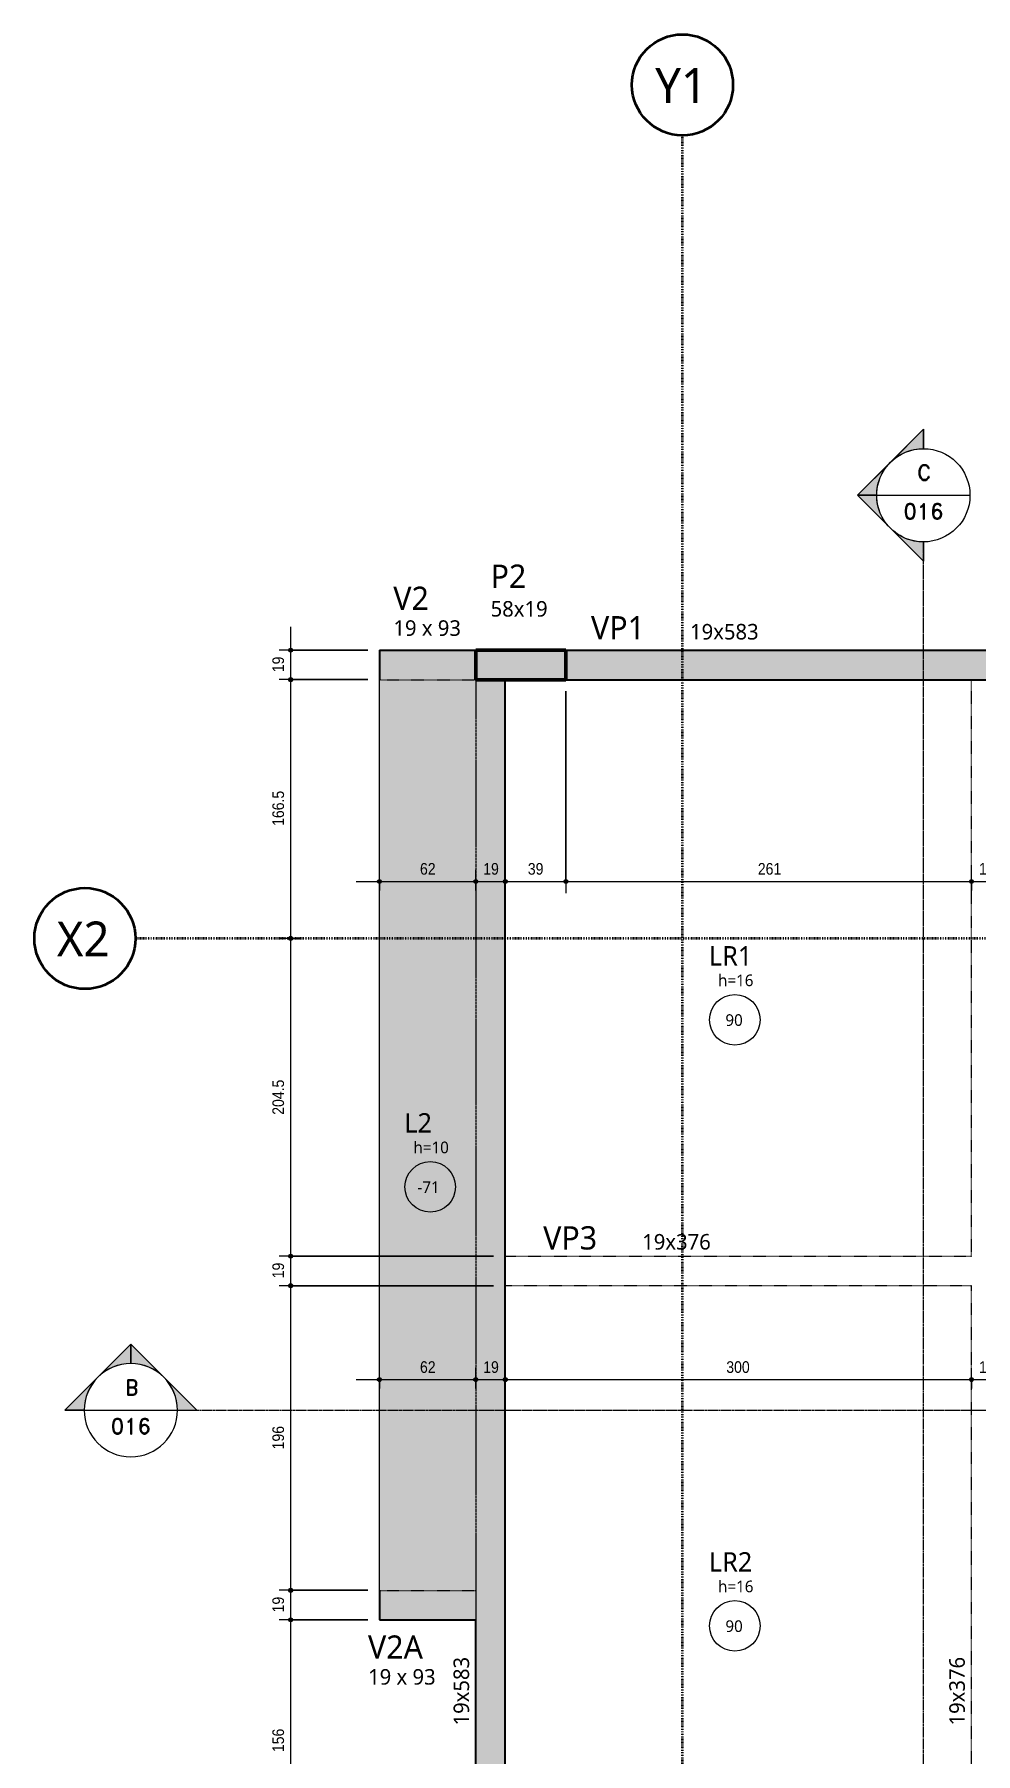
# Model space of a CAD drawing. Header units: centimetres. Extents: x -1139 to 26418, y -889 to 84390.
# Drawn here: x 1647 to 2252, y -301 to 806 of the extents above; entities that cross this region are included whole.
import ezdxf

# ---------------------------------------------------------------- set-up
doc = ezdxf.new("R2010")
doc.units = ezdxf.units.CM
for name, pattern in [('Aligning Line', [0.635, 0.3175, -0.3175]), ('Centro de 6 mm', [1.32, 0.6, -0.24, 0.24, -0.24]), ('Dash dot', [1.5875, 0.635, -0.47625, 0, -0.47625]), ('Hidden', [0.714375, 0.47625, -0.238125])]:
    doc.linetypes.add(name, pattern=pattern)
for name, color, linetype, lineweight in [('A-ANNO-DIMS', 7, 'Continuous', 9), ('A-ANNO-DIMS-50', 7, 'Continuous', 9), ('A-FLOR', 7, 'Continuous', 9), ('A-FLOR-IDEN', 7, 'Continuous', 9), ('G-ANNO-SYMB', 7, 'Continuous', 9), ('S-BEAM', 7, 'Continuous', 9), ('S-BEAM-IDEN', 7, 'Continuous', 9), ('S-COLS', 7, 'Continuous', 9), ('S-COLS-IDEN', 7, 'Continuous', 9), ('S-GRID', 7, 'Continuous', 9), ('S-GRID-IDEN', 7, 'Continuous', 9)]:
    doc.layers.add(name, color=color, linetype=linetype, lineweight=lineweight)
doc.layers.add('A-DETL', color=7, linetype='Continuous', lineweight=18, true_color=0x00a600)
doc.styles.add('Fira Sans_1', font='', dxfattribs={"width": 0.9, "height": 7.5})
doc.styles.add('Gadugi', font='gadugi.ttf', dxfattribs={"height": 15})
doc.styles.add('Gadugi_1', font='gadugi.ttf', dxfattribs={"height": 10})
doc.styles.add('Gadugi_3', font='gadugi.ttf', dxfattribs={"height": 7.5})
doc.styles.add('Gadugi_4', font='gadugi.ttf', dxfattribs={"height": 12.5})
doc.styles.add('Gadugi_5', font='gadugi.ttf', dxfattribs={"height": 22.5})
doc.styles.add('RomanD', font='romand__.ttf', dxfattribs={"height": 10})
doc.styles.get('Fira Sans_1').set_extended_font_data('Fira Sans')
doc.dimstyles.new('PED_R80_1_5mm_ACIMA_As_ESQ__R00', dxfattribs={"dimscale": 30.48, "dimtxt": 10.229846, "dimasz": 0.328084, "dimexe": 0.246063, "dimexo": 0.246063, "dimgap": 0.049213, "dimtad": 1, "dimdec": 1, "dimrnd": 0.5, "dimdsep": 46, "dimtxsty": 'Fira Sans_1', "dimblk1": 'DOTSMALL', "dimblk2": 'DOTSMALL', "dimsah": 1, "dimcen": 0.09, "dimdle": 0.492126, "dimazin": 0, "dimtfac": 1, "dimtdec": 4, "dimtix": 1, "dimtmove": 0, "dimatfit": 3, "dimfxl": 1, "dimtvp": 1, "dimtolj": 1, "dimtzin": 0, "dimarcsym": 2})

# ---------------------------------------------------------------- blocks, each defined once
blk = doc.blocks.new('PED_TAG_LAJE_R01 - TÍTULO_ESPESSURA_REBAIXO-2413107-PL400 - FORMA DO BARRILETE')
at = {"layer": 'A-FLOR-IDEN'}
blk.add_circle((-0.046, -0.667), 0.325, dxfattribs=at)
blk = doc.blocks.new('Corte - M_Cabeça do corte - Preenchida-2060824-PL400 - FORMA DO BARRILETE')
at = {"layer": 'G-ANNO-SYMB'}
h = blk.add_hatch(color=256, dxfattribs=at)
edge = h.paths.add_edge_path(flags=0)
edge.add_line((-0.6, 0.849), (-0.6, 0.6))
edge.add_arc((-0.6, 0), 0.6, 90, 135)
edge.add_line((-1.024, 0.424), (-0.6, 0.849))
h = blk.add_hatch(color=256, dxfattribs=at)
edge = h.paths.add_edge_path(flags=0)
edge.add_line((-0.6, 0.849), (-0.176, 0.424))
edge.add_arc((-0.6, 0), 0.6, 45, 90)
edge.add_line((-0.6, 0.6), (-0.6, 0.849))
h = blk.add_hatch(color=256, dxfattribs=at)
edge = h.paths.add_edge_path(flags=0)
edge.add_line((-1.449, 0), (-1.024, 0.424))
edge.add_arc((-0.6, 0), 0.6, 135, 180)
edge.add_line((-1.2, 0), (-1.449, 0))
h = blk.add_hatch(color=256, dxfattribs=at)
edge = h.paths.add_edge_path(flags=0)
edge.add_line((0.249, 0), (0, 0))
edge.add_arc((-0.6, 0), 0.6, 360, 405)
edge.add_line((-0.176, 0.424), (0.249, 0))
for p, q in [((-0.6, 0.849), (-1.449, 0)), ((-0.6, 0.849), (-1.024, 0.424)), ((-0.6, 0.849), (0.249, 0)), ((-0.6, 0.6), (-0.6, 0.849)), ((-0.6, 0.849), (-0.6, 0.6)), ((-0.176, 0.424), (-0.6, 0.849)), ((-1.024, 0.424), (-1.449, 0)), ((0.249, 0), (-0.176, 0.424)), ((-1.449, 0), (-1.2, 0)), ((0, 0), (0.249, 0)), ((-1.2, 0), (-1.449, 0)), ((0, 0), (0.249, 0))]:
    blk.add_line(p, q, dxfattribs=at)
for start, end in [(360, 180), (90, 135), (45, 90), (135, 180), (360, 45), (180, 360)]:
    blk.add_arc((-0.6, 0), 0.6, start, end, dxfattribs=at)
blk = doc.blocks.new('Eixo - Y1-2173029-PL400 - FORMA DO BARRILETE')
at = {"layer": 'S-GRID-IDEN', "color": 6, "lineweight": 35, "true_color": 0xff00ff}
blk.add_circle((0, 0), 0.65, dxfattribs=at)
blk = doc.blocks.new('Eixo - X2-2173052-PL400 - FORMA DO BARRILETE')
at = {"layer": 'S-GRID-IDEN', "color": 114, "lineweight": 35, "true_color": 0x00b050}
blk.add_circle((0, 0), 0.65, dxfattribs=at)
blk = doc.blocks.new('DIMBLOCK8-PL400 - FORMA DO BARRILETE')
at = {"layer": 'A-ANNO-DIMS-50', "true_color": 0x000032}
h = blk.add_hatch(color=178, dxfattribs=at)
edge = h.paths.add_edge_path(flags=0)
edge.add_arc((1868.6, -60.1), 1.25, 0, 360)
h = blk.add_hatch(color=178, dxfattribs=at)
edge = h.paths.add_edge_path(flags=0)
edge.add_arc((1930.6, -60.1), 1.25, 0, 360)
at = {"layer": 'A-ANNO-DIMS-50', "color": 178, "true_color": 0x000032}
for p, q in [((1868.6, -65.9), (1868.6, -52.6)), ((1930.6, -65.9), (1930.6, -52.6)), ((1853.6, -60.1), (1930.6, -60.1)), ((1868.6, -60.1), (1868.6, -65.9)), ((1930.6, -60.1), (1930.6, -65.9))]:
    blk.add_line(p, q, dxfattribs=at)
for centre in [(1868.6, -60.1), (1930.6, -60.1)]:
    blk.add_circle(centre, 1.25, dxfattribs=at)
at = {"layer": 'A-ANNO-DIMS-50', "color": 0, "insert": (1894.7, -48.3), "char_height": 7.5, "width": 11.804, "attachment_point": 1, "line_spacing_factor": 1.049215, "style": 'Fira Sans_1'}
blk.add_mtext('62', dxfattribs=at)
blk = doc.blocks.new('_DotSmall')
at = {"color": 0, "linetype": 'ByBlock', "const_width": 0.5}
blk.add_lwpolyline([(-0.0625, 0, 1), (0.0625, 0, 1)], format="xyb", close=True, dxfattribs=at)
blk = doc.blocks.new('DIMBLOCK9-PL400 - FORMA DO BARRILETE')
at = {"layer": 'A-ANNO-DIMS-50', "true_color": 0x000032}
h = blk.add_hatch(color=178, dxfattribs=at)
edge = h.paths.add_edge_path(flags=0)
edge.add_arc((1930.6, -60.1), 1.25, 0, 360)
h = blk.add_hatch(color=178, dxfattribs=at)
edge = h.paths.add_edge_path(flags=0)
edge.add_arc((1949.6, -60.1), 1.25, 0, 360)
at = {"layer": 'A-ANNO-DIMS-50', "color": 178, "true_color": 0x000032}
for p, q in [((1930.6, -65.9), (1930.6, -52.6)), ((1949.6, -65.9), (1949.6, -52.6)), ((1930.6, -60.1), (1949.6, -60.1)), ((1930.6, -60.1), (1930.6, -65.9)), ((1949.6, -60.1), (1949.6, -65.9))]:
    blk.add_line(p, q, dxfattribs=at)
for centre in [(1930.6, -60.1), (1949.6, -60.1)]:
    blk.add_circle(centre, 1.25, dxfattribs=at)
at = {"layer": 'A-ANNO-DIMS-50', "color": 0, "insert": (1935.4, -48.3), "char_height": 7.5, "width": 11.174, "attachment_point": 1, "line_spacing_factor": 1.049215, "style": 'Fira Sans_1'}
blk.add_mtext('19', dxfattribs=at)
blk = doc.blocks.new('DIMBLOCK10-PL400 - FORMA DO BARRILETE')
at = {"layer": 'A-ANNO-DIMS-50', "true_color": 0x000032}
h = blk.add_hatch(color=178, dxfattribs=at)
edge = h.paths.add_edge_path(flags=0)
edge.add_arc((1949.6, -60.1), 1.25, 0, 360)
h = blk.add_hatch(color=178, dxfattribs=at)
edge = h.paths.add_edge_path(flags=0)
edge.add_arc((2249.6, -60.1), 1.25, 0, 360)
at = {"layer": 'A-ANNO-DIMS-50', "color": 178, "true_color": 0x000032}
for p, q in [((1949.6, -65.9), (1949.6, -52.6)), ((2249.6, -65.9), (2249.6, -52.6)), ((1949.6, -60.1), (2249.6, -60.1)), ((1949.6, -60.1), (1949.6, -65.9)), ((2249.6, -60.1), (2249.6, -65.9))]:
    blk.add_line(p, q, dxfattribs=at)
for centre in [(1949.6, -60.1), (2249.6, -60.1)]:
    blk.add_circle(centre, 1.25, dxfattribs=at)
at = {"layer": 'A-ANNO-DIMS-50', "color": 0, "insert": (2091.8, -48.3), "char_height": 7.5, "width": 18.728, "attachment_point": 1, "line_spacing_factor": 1.049215, "style": 'Fira Sans_1'}
blk.add_mtext('300', dxfattribs=at)
blk = doc.blocks.new('DIMBLOCK11-PL400 - FORMA DO BARRILETE')
at = {"layer": 'A-ANNO-DIMS-50', "true_color": 0x000032}
h = blk.add_hatch(color=178, dxfattribs=at)
edge = h.paths.add_edge_path(flags=0)
edge.add_arc((2249.6, -60.1), 1.25, 0, 360)
h = blk.add_hatch(color=178, dxfattribs=at)
edge = h.paths.add_edge_path(flags=0)
edge.add_arc((2268.6, -60.1), 1.25, 0, 360)
at = {"layer": 'A-ANNO-DIMS-50', "color": 178, "true_color": 0x000032}
for p, q in [((2249.6, -65.9), (2249.6, -52.6)), ((2268.6, -65.9), (2268.6, -52.6)), ((2249.6, -60.1), (2268.6, -60.1)), ((2249.6, -60.1), (2249.6, -65.9)), ((2268.6, -60.1), (2268.6, -65.9))]:
    blk.add_line(p, q, dxfattribs=at)
for centre in [(2249.6, -60.1), (2268.6, -60.1)]:
    blk.add_circle(centre, 1.25, dxfattribs=at)
at = {"layer": 'A-ANNO-DIMS-50', "color": 0, "insert": (2254.4, -48.3), "char_height": 7.5, "width": 11.174, "attachment_point": 1, "line_spacing_factor": 1.049215, "style": 'Fira Sans_1'}
blk.add_mtext('19', dxfattribs=at)
blk = doc.blocks.new('DIMBLOCK32-PL400 - FORMA DO BARRILETE')
at = {"layer": 'A-ANNO-DIMS-50', "true_color": 0x000032}
h = blk.add_hatch(color=178, dxfattribs=at)
edge = h.paths.add_edge_path(flags=0)
edge.add_arc((1868.6, 260.4), 1.25, 0, 360)
h = blk.add_hatch(color=178, dxfattribs=at)
edge = h.paths.add_edge_path(flags=0)
edge.add_arc((1930.6, 260.4), 1.25, 0, 360)
at = {"layer": 'A-ANNO-DIMS-50', "color": 178, "true_color": 0x000032}
for p, q in [((1868.6, 254.7), (1868.6, 267.9)), ((1930.6, 254.7), (1930.6, 267.9)), ((1853.6, 260.4), (1930.6, 260.4)), ((1868.6, 260.4), (1868.6, 254.7)), ((1930.6, 260.4), (1930.6, 254.7))]:
    blk.add_line(p, q, dxfattribs=at)
for centre in [(1868.6, 260.4), (1930.6, 260.4)]:
    blk.add_circle(centre, 1.25, dxfattribs=at)
at = {"layer": 'A-ANNO-DIMS-50', "color": 0, "insert": (1894.7, 272.3), "char_height": 7.5, "width": 11.804, "attachment_point": 1, "line_spacing_factor": 1.049215, "style": 'Fira Sans_1'}
blk.add_mtext('62', dxfattribs=at)
blk = doc.blocks.new('DIMBLOCK33-PL400 - FORMA DO BARRILETE')
at = {"layer": 'A-ANNO-DIMS-50', "true_color": 0x000032}
h = blk.add_hatch(color=178, dxfattribs=at)
edge = h.paths.add_edge_path(flags=0)
edge.add_arc((1930.6, 260.4), 1.25, 0, 360)
h = blk.add_hatch(color=178, dxfattribs=at)
edge = h.paths.add_edge_path(flags=0)
edge.add_arc((1949.6, 260.4), 1.25, 0, 360)
at = {"layer": 'A-ANNO-DIMS-50', "color": 178, "true_color": 0x000032}
for p, q in [((1930.6, 254.7), (1930.6, 267.9)), ((1949.6, 254.7), (1949.6, 267.9)), ((1930.6, 260.4), (1949.6, 260.4)), ((1930.6, 260.4), (1930.6, 254.7)), ((1949.6, 260.4), (1949.6, 254.7))]:
    blk.add_line(p, q, dxfattribs=at)
for centre in [(1930.6, 260.4), (1949.6, 260.4)]:
    blk.add_circle(centre, 1.25, dxfattribs=at)
at = {"layer": 'A-ANNO-DIMS-50', "color": 0, "insert": (1935.4, 272.3), "char_height": 7.5, "width": 11.174, "attachment_point": 1, "line_spacing_factor": 1.049215, "style": 'Fira Sans_1'}
blk.add_mtext('19', dxfattribs=at)
blk = doc.blocks.new('DIMBLOCK34-PL400 - FORMA DO BARRILETE')
at = {"layer": 'A-ANNO-DIMS-50', "true_color": 0x000032}
h = blk.add_hatch(color=178, dxfattribs=at)
edge = h.paths.add_edge_path(flags=0)
edge.add_arc((1949.6, 260.4), 1.25, 0, 360)
h = blk.add_hatch(color=178, dxfattribs=at)
edge = h.paths.add_edge_path(flags=0)
edge.add_arc((1988.6, 260.4), 1.25, 0, 360)
at = {"layer": 'A-ANNO-DIMS-50', "color": 178, "true_color": 0x000032}
for p, q in [((1988.6, 382.8), (1988.6, 252.9)), ((1988.6, 260.4), (1988.6, 382.8)), ((1949.6, 254.7), (1949.6, 267.9)), ((1949.6, 260.4), (1988.6, 260.4)), ((1949.6, 260.4), (1949.6, 254.7))]:
    blk.add_line(p, q, dxfattribs=at)
for centre in [(1949.6, 260.4), (1988.6, 260.4)]:
    blk.add_circle(centre, 1.25, dxfattribs=at)
at = {"layer": 'A-ANNO-DIMS-50', "color": 0, "insert": (1964.1, 272.3), "char_height": 7.5, "width": 11.961, "attachment_point": 1, "line_spacing_factor": 1.049215, "style": 'Fira Sans_1'}
blk.add_mtext('39', dxfattribs=at)
blk = doc.blocks.new('DIMBLOCK35-PL400 - FORMA DO BARRILETE')
at = {"layer": 'A-ANNO-DIMS-50', "true_color": 0x000032}
h = blk.add_hatch(color=178, dxfattribs=at)
edge = h.paths.add_edge_path(flags=0)
edge.add_arc((1988.6, 260.4), 1.25, 0, 360)
h = blk.add_hatch(color=178, dxfattribs=at)
edge = h.paths.add_edge_path(flags=0)
edge.add_arc((2249.6, 260.4), 1.25, 0, 360)
at = {"layer": 'A-ANNO-DIMS-50', "color": 178, "true_color": 0x000032}
for p, q in [((1988.6, 382.8), (1988.6, 252.9)), ((1988.6, 260.4), (1988.6, 382.8)), ((2249.6, 254.7), (2249.6, 267.9)), ((1988.6, 260.4), (2249.6, 260.4)), ((2249.6, 260.4), (2249.6, 254.7))]:
    blk.add_line(p, q, dxfattribs=at)
for centre in [(1988.6, 260.4), (2249.6, 260.4)]:
    blk.add_circle(centre, 1.25, dxfattribs=at)
at = {"layer": 'A-ANNO-DIMS-50', "color": 0, "insert": (2112.1, 272.3), "char_height": 7.5, "width": 16.84, "attachment_point": 1, "line_spacing_factor": 1.049215, "style": 'Fira Sans_1'}
blk.add_mtext('261', dxfattribs=at)
blk = doc.blocks.new('DIMBLOCK36-PL400 - FORMA DO BARRILETE')
at = {"layer": 'A-ANNO-DIMS-50', "true_color": 0x000032}
h = blk.add_hatch(color=178, dxfattribs=at)
edge = h.paths.add_edge_path(flags=0)
edge.add_arc((2249.6, 260.4), 1.25, 0, 360)
h = blk.add_hatch(color=178, dxfattribs=at)
edge = h.paths.add_edge_path(flags=0)
edge.add_arc((2268.6, 260.4), 1.25, 0, 360)
at = {"layer": 'A-ANNO-DIMS-50', "color": 178, "true_color": 0x000032}
for p, q in [((2249.6, 254.7), (2249.6, 267.9)), ((2268.6, 254.7), (2268.6, 267.9)), ((2249.6, 260.4), (2268.6, 260.4)), ((2249.6, 260.4), (2249.6, 254.7)), ((2268.6, 260.4), (2268.6, 254.7))]:
    blk.add_line(p, q, dxfattribs=at)
for centre in [(2249.6, 260.4), (2268.6, 260.4)]:
    blk.add_circle(centre, 1.25, dxfattribs=at)
at = {"layer": 'A-ANNO-DIMS-50', "color": 0, "insert": (2254.4, 272.3), "char_height": 7.5, "width": 11.174, "attachment_point": 1, "line_spacing_factor": 1.049215, "style": 'Fira Sans_1'}
blk.add_mtext('19', dxfattribs=at)
blk = doc.blocks.new('DIMBLOCK69-PL400 - FORMA DO BARRILETE')
at = {"layer": 'A-ANNO-DIMS-50', "true_color": 0x000032}
h = blk.add_hatch(color=178, dxfattribs=at)
edge = h.paths.add_edge_path(flags=0)
edge.add_arc((1811.5, -214.7), 1.25, 0, 360)
h = blk.add_hatch(color=178, dxfattribs=at)
edge = h.paths.add_edge_path(flags=0)
edge.add_arc((1811.5, -370.7), 1.25, 0, 360)
at = {"layer": 'A-ANNO-DIMS-50', "color": 178, "true_color": 0x000032}
for p, q in [((1861.1, -214.7), (1804, -214.7)), ((1811.5, -370.7), (1811.5, -214.7)), ((1811.5, -214.7), (1861.1, -214.7)), ((1923.1, -370.7), (1804, -370.7)), ((1811.5, -370.7), (1923.1, -370.7))]:
    blk.add_line(p, q, dxfattribs=at)
for centre in [(1811.5, -214.7), (1811.5, -370.7)]:
    blk.add_circle(centre, 1.25, dxfattribs=at)
at = {"layer": 'A-ANNO-DIMS-50', "color": 0, "insert": (1799.7, -299.8), "char_height": 7.5, "width": 16.997, "attachment_point": 1, "rotation": 90, "line_spacing_factor": 1.049215, "style": 'Fira Sans_1'}
blk.add_mtext('156', dxfattribs=at)
blk = doc.blocks.new('DIMBLOCK70-PL400 - FORMA DO BARRILETE')
at = {"layer": 'A-ANNO-DIMS-50', "true_color": 0x000032}
h = blk.add_hatch(color=178, dxfattribs=at)
edge = h.paths.add_edge_path(flags=0)
edge.add_arc((1811.5, -195.7), 1.25, 0, 360)
h = blk.add_hatch(color=178, dxfattribs=at)
edge = h.paths.add_edge_path(flags=0)
edge.add_arc((1811.5, -214.7), 1.25, 0, 360)
at = {"layer": 'A-ANNO-DIMS-50', "color": 178, "true_color": 0x000032}
for p, q in [((1861.1, -195.7), (1804, -195.7)), ((1811.5, -214.7), (1811.5, -195.7)), ((1811.5, -195.7), (1861.1, -195.7)), ((1861.1, -214.7), (1804, -214.7)), ((1811.5, -214.7), (1861.1, -214.7))]:
    blk.add_line(p, q, dxfattribs=at)
for centre in [(1811.5, -195.7), (1811.5, -214.7)]:
    blk.add_circle(centre, 1.25, dxfattribs=at)
at = {"layer": 'A-ANNO-DIMS-50', "color": 0, "insert": (1799.7, -209.9), "char_height": 7.5, "width": 11.174, "attachment_point": 1, "rotation": 90, "line_spacing_factor": 1.049215, "style": 'Fira Sans_1'}
blk.add_mtext('19', dxfattribs=at)
blk = doc.blocks.new('DIMBLOCK71-PL400 - FORMA DO BARRILETE')
at = {"layer": 'A-ANNO-DIMS-50', "true_color": 0x000032}
h = blk.add_hatch(color=178, dxfattribs=at)
edge = h.paths.add_edge_path(flags=0)
edge.add_arc((1811.5, 0.3), 1.25, 0, 360)
h = blk.add_hatch(color=178, dxfattribs=at)
edge = h.paths.add_edge_path(flags=0)
edge.add_arc((1811.5, -195.7), 1.25, 0, 360)
at = {"layer": 'A-ANNO-DIMS-50', "color": 178, "true_color": 0x000032}
for p, q in [((1942.1, 0.3), (1804, 0.3)), ((1811.5, -195.7), (1811.5, 0.3)), ((1811.5, 0.3), (1942.1, 0.3)), ((1861.1, -195.7), (1804, -195.7)), ((1811.5, -195.7), (1861.1, -195.7))]:
    blk.add_line(p, q, dxfattribs=at)
for centre in [(1811.5, 0.3), (1811.5, -195.7)]:
    blk.add_circle(centre, 1.25, dxfattribs=at)
at = {"layer": 'A-ANNO-DIMS-50', "color": 0, "insert": (1799.7, -105), "char_height": 7.5, "width": 17.312, "attachment_point": 1, "rotation": 90, "line_spacing_factor": 1.049215, "style": 'Fira Sans_1'}
blk.add_mtext('196', dxfattribs=at)
blk = doc.blocks.new('DIMBLOCK72-PL400 - FORMA DO BARRILETE')
at = {"layer": 'A-ANNO-DIMS-50', "true_color": 0x000032}
h = blk.add_hatch(color=178, dxfattribs=at)
edge = h.paths.add_edge_path(flags=0)
edge.add_arc((1811.5, 19.3), 1.25, 0, 360)
h = blk.add_hatch(color=178, dxfattribs=at)
edge = h.paths.add_edge_path(flags=0)
edge.add_arc((1811.5, 0.3), 1.25, 0, 360)
at = {"layer": 'A-ANNO-DIMS-50', "color": 178, "true_color": 0x000032}
for p, q in [((1942.1, 19.3), (1804, 19.3)), ((1811.5, 0.3), (1811.5, 19.3)), ((1811.5, 19.3), (1942.1, 19.3)), ((1942.1, 0.3), (1804, 0.3)), ((1811.5, 0.3), (1942.1, 0.3))]:
    blk.add_line(p, q, dxfattribs=at)
for centre in [(1811.5, 19.3), (1811.5, 0.3)]:
    blk.add_circle(centre, 1.25, dxfattribs=at)
at = {"layer": 'A-ANNO-DIMS-50', "color": 0, "insert": (1799.7, 5.1), "char_height": 7.5, "width": 11.174, "attachment_point": 1, "rotation": 90, "line_spacing_factor": 1.049215, "style": 'Fira Sans_1'}
blk.add_mtext('19', dxfattribs=at)
blk = doc.blocks.new('DIMBLOCK73-PL400 - FORMA DO BARRILETE')
at = {"layer": 'A-ANNO-DIMS-50', "true_color": 0x000032}
h = blk.add_hatch(color=178, dxfattribs=at)
edge = h.paths.add_edge_path(flags=0)
edge.add_arc((1811.5, 223.8), 1.25, 0, 360)
h = blk.add_hatch(color=178, dxfattribs=at)
edge = h.paths.add_edge_path(flags=0)
edge.add_arc((1811.5, 19.3), 1.25, 0, 360)
at = {"layer": 'A-ANNO-DIMS-50', "color": 178, "true_color": 0x000032}
for p, q in [((1817.3, 223.8), (1804, 223.8)), ((1811.5, 19.3), (1811.5, 223.8)), ((1811.5, 223.8), (1817.3, 223.8)), ((1942.1, 19.3), (1804, 19.3)), ((1811.5, 19.3), (1942.1, 19.3))]:
    blk.add_line(p, q, dxfattribs=at)
for centre in [(1811.5, 223.8), (1811.5, 19.3)]:
    blk.add_circle(centre, 1.25, dxfattribs=at)
at = {"layer": 'A-ANNO-DIMS-50', "color": 0, "insert": (1799.7, 110.3), "char_height": 7.5, "width": 26.912, "attachment_point": 1, "rotation": 90, "line_spacing_factor": 1.049215, "style": 'Fira Sans_1'}
blk.add_mtext('204.5', dxfattribs=at)
blk = doc.blocks.new('DIMBLOCK74-PL400 - FORMA DO BARRILETE')
at = {"layer": 'A-ANNO-DIMS-50', "true_color": 0x000032}
h = blk.add_hatch(color=178, dxfattribs=at)
edge = h.paths.add_edge_path(flags=0)
edge.add_arc((1811.5, 390.3), 1.25, 0, 360)
h = blk.add_hatch(color=178, dxfattribs=at)
edge = h.paths.add_edge_path(flags=0)
edge.add_arc((1811.5, 223.8), 1.25, 0, 360)
at = {"layer": 'A-ANNO-DIMS-50', "color": 178, "true_color": 0x000032}
for p, q in [((1861.1, 390.3), (1804, 390.3)), ((1811.5, 223.8), (1811.5, 390.3)), ((1811.5, 390.3), (1861.1, 390.3)), ((1817.3, 223.8), (1804, 223.8)), ((1811.5, 223.8), (1817.3, 223.8))]:
    blk.add_line(p, q, dxfattribs=at)
for centre in [(1811.5, 390.3), (1811.5, 223.8)]:
    blk.add_circle(centre, 1.25, dxfattribs=at)
at = {"layer": 'A-ANNO-DIMS-50', "color": 0, "insert": (1799.7, 296.2), "char_height": 7.5, "width": 25.968, "attachment_point": 1, "rotation": 90, "line_spacing_factor": 1.049215, "style": 'Fira Sans_1'}
blk.add_mtext('166.5', dxfattribs=at)
blk = doc.blocks.new('DIMBLOCK75-PL400 - FORMA DO BARRILETE')
at = {"layer": 'A-ANNO-DIMS-50', "true_color": 0x000032}
h = blk.add_hatch(color=178, dxfattribs=at)
edge = h.paths.add_edge_path(flags=0)
edge.add_arc((1811.5, 409.3), 1.25, 0, 360)
h = blk.add_hatch(color=178, dxfattribs=at)
edge = h.paths.add_edge_path(flags=0)
edge.add_arc((1811.5, 390.3), 1.25, 0, 360)
at = {"layer": 'A-ANNO-DIMS-50', "color": 178, "true_color": 0x000032}
for p, q in [((1811.5, 390.3), (1811.5, 424.3)), ((1861.1, 409.3), (1804, 409.3)), ((1811.5, 409.3), (1861.1, 409.3)), ((1861.1, 390.3), (1804, 390.3)), ((1811.5, 390.3), (1861.1, 390.3))]:
    blk.add_line(p, q, dxfattribs=at)
for centre in [(1811.5, 409.3), (1811.5, 390.3)]:
    blk.add_circle(centre, 1.25, dxfattribs=at)
at = {"layer": 'A-ANNO-DIMS-50', "color": 0, "insert": (1799.7, 395.1), "char_height": 7.5, "width": 11.174, "attachment_point": 1, "rotation": 90, "line_spacing_factor": 1.049215, "style": 'Fira Sans_1'}
blk.add_mtext('19', dxfattribs=at)

msp = doc.modelspace()

# ---------------------------------------------------------------- hatches: boundary and pattern name
at = {"layer": 'A-FLOR', "lineweight": 18, "true_color": 0xffccff}
msp.add_hatch(color=7, dxfattribs=at).paths.add_polyline_path([(1930.6, -195.75), (1930.6, 390.25), (1868.6, 390.25), (1868.6, -195.75), (1895.38, -195.75)], flags=0)
at = {"layer": 'S-BEAM', "true_color": 0xe6b8b7}
for points in [[(1930.6, 390.25), (1930.6, 409.25), (1868.6, 409.25), (1868.6, 390.25)], [(1930.6, -214.75), (1930.6, -195.75), (1868.6, -195.75), (1868.6, -214.75), (1895.38, -214.75)]]:
    msp.add_hatch(color=9, dxfattribs=at).paths.add_polyline_path(points, flags=0)
at = {"layer": 'S-BEAM', "true_color": 0xffffcc}
for points in [[(1988.6, 390.25), (2268.6, 390.25), (2268.6, 409.25), (1988.6, 409.25)], [(1930.6, -370.75), (1949.6, -370.75), (1949.6, 390.25), (1930.6, 390.25), (1930.6, -214.75)]]:
    msp.add_hatch(color=7, dxfattribs=at).paths.add_polyline_path(points, flags=0)
at = {"layer": 'S-COLS', "true_color": 0x808080}
msp.add_hatch(color=8, dxfattribs=at).paths.add_polyline_path([(1988.6, 390.25), (1988.6, 409.25), (1930.6, 409.25), (1930.6, 390.25)], flags=0)

# ---------------------------------------------------------------- linework, layer by layer
at = {"layer": 'A-DETL', "color": 7, "linetype": 'Aligning Line'}
for p, q in [((1868.6, 390.25), (1930.6, 390.25)), ((1868.6, -195.75), (1930.6, -195.75))]:
    msp.add_line(p, q, dxfattribs=at)
at = {"layer": 'A-DETL', "color": 7, "linetype": 'Hidden'}
msp.add_line((1930.6, 390.25), (1930.6, -214.75), dxfattribs=at)
at = {"layer": 'A-DETL', "color": 253, "linetype": 'Aligning Line', "true_color": 0xaaaaaa}
for p, q in [((2249.6, 19.25), (2249.6, 390.25)), ((1949.6, 19.25), (2249.6, 19.25)), ((2249.6, 0.25), (1949.6, 0.25)), ((2249.6, -370.75), (2249.6, 0.25))]:
    msp.add_line(p, q, dxfattribs=at)
at = {"layer": 'A-FLOR', "lineweight": 18}
msp.add_line((1868.6, -195.75), (1868.6, 390.25), dxfattribs=at)
at = {"layer": 'G-ANNO-SYMB'}
for p, q in [((2188.6, 508.94), (2248.6, 508.94)), ((1678.64, -79.8), (1738.64, -79.8))]:
    msp.add_line(p, q, dxfattribs=at)
at = {"layer": 'G-ANNO-SYMB', "linetype": 'Centro de 6 mm'}
for p, q in [((2218.6, -795.38), (2218.6, 478.94)), ((1738.64, -79.8), (4356.62, -79.8))]:
    msp.add_line(p, q, dxfattribs=at)
at = {"layer": 'S-BEAM', "lineweight": 25}
for p, q in [((1868.6, 409.25), (1868.6, 390.25)), ((1868.6, 409.25), (1930.6, 409.25)), ((1988.6, 409.25), (2268.6, 409.25)), ((1949.6, -370.75), (1949.6, 390.25)), ((1988.6, 390.25), (2268.6, 390.25)), ((1868.6, -195.75), (1868.6, -214.75)), ((1868.6, -214.75), (1930.6, -214.75)), ((1930.6, -370.75), (1930.6, -214.75))]:
    msp.add_line(p, q, dxfattribs=at)
at = {"layer": 'S-COLS', "lineweight": 50}
for p, q in [((1930.6, 390.25), (1930.6, 409.25)), ((1930.6, 409.25), (1988.6, 409.25)), ((1988.6, 409.25), (1988.6, 390.25)), ((1988.6, 390.25), (1930.6, 390.25))]:
    msp.add_line(p, q, dxfattribs=at)
at = {"layer": 'S-GRID', "color": 6, "linetype": 'Dash dot', "lineweight": 35, "true_color": 0xff00ff}
msp.add_line((2063.6, -823.71), (2063.6, 740.53), dxfattribs=at)
at = {"layer": 'S-GRID', "color": 114, "linetype": 'Dash dot', "lineweight": 35, "true_color": 0x00b050}
msp.add_line((4418.66, 223.75), (1711.57, 223.75), dxfattribs=at)

# ---------------------------------------------------------------- block references
at = {"layer": 'A-FLOR-IDEN', "xscale": 49.99999999999998, "yscale": 49.99999999999998, "zscale": 49.99999999999998}
for p in [(2099.6, 204.75), (1903.6, 97.25), (2099.6, -185.25)]:
    msp.add_blockref('PED_TAG_LAJE_R01 - TÍTULO_ESPESSURA_REBAIXO-2413107-PL400 - FORMA DO BARRILETE', p, dxfattribs=at)
at = {"layer": 'G-ANNO-SYMB', "extrusion": (0, 0, -1), "xscale": 49.99999999999998, "yscale": 49.99999999999998, "zscale": 49.99999999999998, "rotation": 270.0000000000002}
msp.add_blockref('Corte - M_Cabeça do corte - Preenchida-2060824-PL400 - FORMA DO BARRILETE', (-2218.6, 478.94), dxfattribs=at)
at = {"layer": 'G-ANNO-SYMB', "xscale": 49.99999999999998, "yscale": 49.99999999999998, "zscale": 49.99999999999998}
msp.add_blockref('Corte - M_Cabeça do corte - Preenchida-2060824-PL400 - FORMA DO BARRILETE', (1738.64, -79.8), dxfattribs=at)
at = {"layer": 'S-GRID-IDEN', "color": 6, "true_color": 0xff00ff, "xscale": 49.99999999999998, "yscale": 49.99999999999998, "zscale": 49.99999999999998}
msp.add_blockref('Eixo - Y1-2173029-PL400 - FORMA DO BARRILETE', (2063.6, 773.03), dxfattribs=at)
at = {"layer": 'S-GRID-IDEN', "color": 114, "true_color": 0x00b050, "xscale": 49.99999999999998, "yscale": 49.99999999999998, "zscale": 49.99999999999998, "rotation": 90}
msp.add_blockref('Eixo - X2-2173052-PL400 - FORMA DO BARRILETE', (1679.07, 223.75), dxfattribs=at)

# ---------------------------------------------------------------- texts
at = {"layer": 'A-FLOR-IDEN', "attachment_point": 1}
for s, insert, char_height, width, style in [('LR1', (2080.57, 218.84), 12.5, 34.4726, 'Gadugi_4'), ('h=16', (2086.47, 200.55), 7.5, 29.6624, 'Gadugi_3'), ('90', (2091.21, 174.99), 7.5, 13.6287, 'Gadugi_3'), ('L2', (1884.57, 111.34), 12.5, 21.6456, 'Gadugi_4'), ('h=10', (1890.47, 93.05), 7.5, 29.6624, 'Gadugi_3'), ('-71', (1893.06, 67.49), 7.5, 18.8397, 'Gadugi_3'), ('LR2', (2080.57, -171.16), 12.5, 34.4726, 'Gadugi_4'), ('h=16', (2086.47, -189.45), 7.5, 29.6624, 'Gadugi_3'), ('90', (2091.21, -215.01), 7.5, 13.6287, 'Gadugi_3')]:
    msp.add_mtext(s, dxfattribs=dict(at, insert=insert, char_height=char_height, width=width, style=style))
at = {"layer": 'G-ANNO-SYMB', "char_height": 10, "attachment_point": 1, "style": 'RomanD'}
for s, insert, width in [('C', (2214.71, 528.56), 12.0253), ('016', (2205.79, 503.62), 33.6709), ('B', (1705.08, -60.18), 11.2236), ('016', (1695.83, -85.13), 33.6709)]:
    msp.add_mtext(s, dxfattribs=dict(at, insert=insert, width=width))
at = {"layer": 'S-BEAM-IDEN', "attachment_point": 1}
for s, insert, char_height, width, style in [('V2', (1877.53, 450.14), 15, 30.0633, 'Gadugi'), ('19 x 93', (1877.58, 428.51), 10, 54.5147, 'Gadugi_1'), ('VP1', (2004.76, 431.19), 15, 44.4937, 'Gadugi'), ('19x583', (2068.46, 426.16), 10, 54.1139, 'Gadugi_1'), ('VP3', (1973.96, 38.6), 15, 44.4937, 'Gadugi'), ('19x376', (2037.66, 33.57), 10, 54.1139, 'Gadugi_1'), ('V2A', (1861.25, -224.74), 15, 46.4979, 'Gadugi'), ('19 x 93', (1861.3, -246.38), 10, 54.5147, 'Gadugi_1')]:
    msp.add_mtext(s, dxfattribs=dict(at, insert=insert, char_height=char_height, width=width, style=style))
at = {"layer": 'S-BEAM-IDEN', "char_height": 10, "width": 54.1139, "attachment_point": 1, "rotation": 90, "style": 'Gadugi_1'}
for s, insert in [('19x583', (1916.28, -282.68)), ('19x376', (2235.28, -282.68))]:
    msp.add_mtext(s, dxfattribs=dict(at, insert=insert))
at = {"layer": 'S-COLS-IDEN', "attachment_point": 1}
for s, insert, char_height, width, style in [('P2', (1940.14, 464.37), 15, 28.4599, 'Gadugi'), ('58x19', (1940.14, 440.88), 10, 44.8945, 'Gadugi_1')]:
    msp.add_mtext(s, dxfattribs=dict(at, insert=insert, char_height=char_height, width=width, style=style))
at = {"layer": 'S-GRID-IDEN', "color": 6, "true_color": 0xff00ff, "insert": (2046.07, 783.82), "char_height": 22.5, "width": 42.0886, "attachment_point": 1, "style": 'Gadugi_5'}
msp.add_mtext('Y1', dxfattribs=at)
at = {"layer": 'S-GRID-IDEN', "color": 114, "true_color": 0x00b050, "insert": (1661, 234.66), "char_height": 22.5, "width": 43.692, "attachment_point": 1, "style": 'Gadugi_5'}
msp.add_mtext('X2', dxfattribs=at)

# ---------------------------------------------------------------- dimensions: what is measured, and where the dimension line sits
at = {"layer": 'A-ANNO-DIMS', "color": 178, "true_color": 0x000032}
for base, p1, p2, override, picture, middle in [((1811.55, 409.25), (1868.6, 390.25), (1868.6, 409.25), {"dimpost": '<>', "dimfxl": 19}, 'DIMBLOCK75-PL400 - FORMA DO BARRILETE', (1806.18, 399.75)), ((1811.55, 390.25), (1809.78, 223.75), (1868.6, 390.25), {"dimpost": '<>', "dimfxl": 176.583629}, 'DIMBLOCK74-PL400 - FORMA DO BARRILETE', (1806.23, 307)), ((1811.55, 223.75), (1949.6, 19.25), (1809.78, 223.75), {"dimpost": '<>', "dimfxl": 247.728182}, 'DIMBLOCK73-PL400 - FORMA DO BARRILETE', (1806.23, 121.5)), ((1811.55, 19.25), (1949.6, 0.25), (1949.6, 19.25), {"dimpost": '<>', "dimfxl": 19}, 'DIMBLOCK72-PL400 - FORMA DO BARRILETE', (1806.18, 9.75)), ((1811.55, 0.25), (1868.6, -195.75), (1949.6, 0.25), {"dimpost": '<>', "dimfxl": 212.077821}, 'DIMBLOCK71-PL400 - FORMA DO BARRILETE', (1806.18, -97.75)), ((1811.55, -195.75), (1868.6, -214.75), (1868.6, -195.75), {"dimpost": '<>', "dimfxl": 19}, 'DIMBLOCK70-PL400 - FORMA DO BARRILETE', (1806.18, -205.25)), ((1811.55, -214.75), (1930.6, -370.75), (1868.6, -214.75), {"dimpost": '<>', "dimfxl": 167.868997}, 'DIMBLOCK69-PL400 - FORMA DO BARRILETE', (1806.23, -292.75))]:
    dim = msp.add_linear_dim(base=base, p1=p1, p2=p2, angle=90, dimstyle='PED_R80_1_5mm_ACIMA_As_ESQ__R00', override=override, dxfattribs=at)
    dim.commit()
    dim.dimension.update_dxf_attribs({"geometry": picture, "text_midpoint": middle})
for base, p1, p2, override, picture, middle in [((1988.6, 260.39), (1949.6, 262.16), (1988.6, 390.25), {"dimpost": '<>', "dimfxl": 133.899633}, 'DIMBLOCK34-PL400 - FORMA DO BARRILETE', (1969.1, 265.76)), ((2249.6, 260.39), (1988.6, 390.25), (2249.6, 262.16), {"dimpost": '<>', "dimfxl": 290.738919}, 'DIMBLOCK35-PL400 - FORMA DO BARRILETE', (2119.1, 265.7)), ((1930.6, 260.39), (1868.6, 262.16), (1930.6, 262.16), {"dimpost": '<>', "dimfxl": 62}, 'DIMBLOCK32-PL400 - FORMA DO BARRILETE', (1899.6, 265.7)), ((1949.6, 260.39), (1930.6, 262.16), (1949.6, 262.16), {"dimpost": '<>', "dimfxl": 19}, 'DIMBLOCK33-PL400 - FORMA DO BARRILETE', (1940.1, 265.76)), ((2268.6, 260.39), (2249.6, 262.16), (2268.6, 262.16), {"dimpost": '<>', "dimfxl": 19}, 'DIMBLOCK36-PL400 - FORMA DO BARRILETE', (2259.1, 265.76)), ((1930.6, -60.14), (1868.6, -58.37), (1930.6, -58.37), {"dimpost": '<>', "dimfxl": 62}, 'DIMBLOCK8-PL400 - FORMA DO BARRILETE', (1899.6, -54.83)), ((1949.6, -60.14), (1930.6, -58.37), (1949.6, -58.37), {"dimpost": '<>', "dimfxl": 19}, 'DIMBLOCK9-PL400 - FORMA DO BARRILETE', (1940.1, -54.77)), ((2249.6, -60.14), (1949.6, -58.37), (2249.6, -58.37), {"dimpost": '<>', "dimfxl": 300.000014}, 'DIMBLOCK10-PL400 - FORMA DO BARRILETE', (2099.6, -54.83)), ((2268.6, -60.14), (2249.6, -58.37), (2268.6, -58.37), {"dimpost": '<>', "dimfxl": 19}, 'DIMBLOCK11-PL400 - FORMA DO BARRILETE', (2259.1, -54.77))]:
    dim = msp.add_linear_dim(base=base, p1=p1, p2=p2, dimstyle='PED_R80_1_5mm_ACIMA_As_ESQ__R00', override=override, dxfattribs=at)
    dim.commit()
    dim.dimension.update_dxf_attribs({"geometry": picture, "text_midpoint": middle})

doc.saveas('drawing.dxf')
